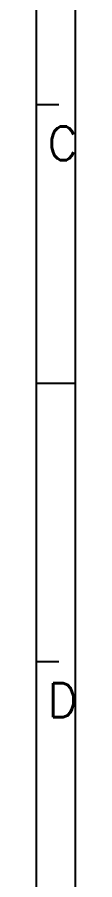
# Model space of a CAD drawing. Header units: millimetres. Extents: x 3885 to 4350, y -149 to 182.
# Drawn here: x 4345.9 to 4350, y -57.6 to 33.7 of the extents above; entities that cross this region are included whole.
import ezdxf

# ---------------------------------------------------------------- set-up
doc = ezdxf.new("R2010")
doc.units = ezdxf.units.MM
doc.header["$LTSCALE"] = 23.1
doc.linetypes.add('PHANTOM', pattern=[29.5, 9.5, -1.5, 3, -1.5, 3, -1.5, 9.5])
doc.layers.get('0').update_dxf_attribs({"linetype": 'CONTINUOUS'})
doc.layers.add('0PAPERF', color=2, linetype='PHANTOM', plot=False)
doc.styles.add('SIMPLEX', font='simplex.shx')

msp = doc.modelspace()

# ---------------------------------------------------------------- linework, layer by layer
for p, q in [((4345.863, -143.045), (4345.863, 171.94)), ((4345.863, 24.475), (4348.222, 24.475)), ((4345.863, -5.018), (4349.992, -5.018)), ((4345.863, -34.511), (4348.222, -34.511))]:
    msp.add_line(p, q)
at = {"layer": '0PAPERF'}
msp.add_line((4349.992, -148.989), (4349.992, 181.847), dxfattribs=at)

# ---------------------------------------------------------------- texts
at = {"style": 'SIMPLEX'}
for s, p in [('C', (4347.011, 18.576)), ('D', (4347.011, -40.41))]:
    msp.add_text(s, height=3.586, dxfattribs=at).set_placement(p)

doc.saveas('drawing.dxf')
